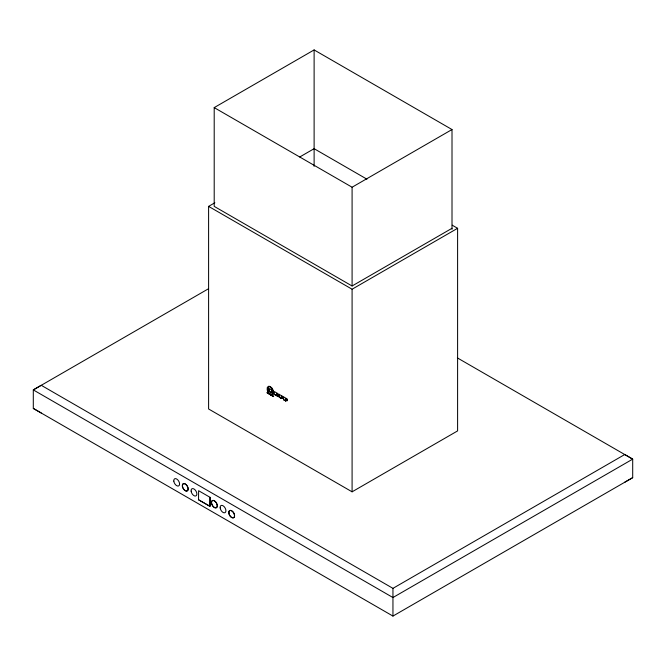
<?xml version="1.0" encoding="UTF-8"?>
<svg xmlns="http://www.w3.org/2000/svg" width="666" height="666" viewBox="0 0 666 666"><rect width="100%" height="100%" fill="white"/><g stroke="black" fill="none" stroke-linecap="round" stroke-linejoin="round"><path stroke-width="1" d="M267.332 387.853L267.466 387.445A5.22 3.014 60 0 0 267.466 390.476L268.997 393.381L268.157 392.157M267.399 387.487L268.157 386.555M267.982 387.512L267.749 387.87A4.587 2.647 60 0 0 267.749 390.534L268.698 392.432M272.968 393.464L272.527 394.089M273.06 394.247L273.318 393.847A5.22 3.014 60 0 0 273.451 391.383L273.135 390.251M272.802 393.781L272.019 394.43M452.006 228.296L352.089 285.989L214.202 206.377L214.202 107.609L314.119 49.925L452.006 129.537L452.006 229.279M452.222 225.191L457.6 228.296L457.6 430.902L352.089 491.816L208.6 408.982L208.6 206.377L214.86 202.764M299.717 157.001L314.119 148.684L366.949 179.187M214.202 107.609L352.089 187.221L452.006 129.537M208.4 288.811L33.3 389.901L33.3 408.433L392.948 616.075L632.7 477.655L632.7 459.132L624.766 454.512L392.948 588.353L41.234 385.289L33.3 389.901L392.948 597.544L632.7 459.132L457.367 357.9M208.6 206.377L352.089 289.219L457.6 228.296M272.619 393.315L269.58 391.558L268.614 389.152L269.505 391.6L272.544 393.356L272.619 390.542L272.103 390.326L272.103 392.349L271.204 389.727L268.248 388.02L268.173 390.834L268.689 391.05L268.173 390.834M267.257 392.374L267.257 392.915L270.196 394.613L267.183 392.957L267.183 392.424L268.997 393.381M272.619 390.542L272.544 393.356M269.597 393.639L269.955 393.931M271.786 394.996L273.593 396.57L270.504 394.871L270.754 394.314M270.504 394.871L273.593 396.57M274.292 394.372L277.972 396.412L274.292 394.372L274.367 391.558L277.972 393.639L277.905 394.23L276.54 393.448L277.972 394.189M277.972 395.304L276.54 394.555L277.905 395.346L277.972 394.747L276.615 393.964M273.593 396.037L273.518 396.611M277.905 396.453L277.972 395.854L276.615 395.071M281.393 398.385L279.146 397.086L279.146 394.314L279.146 397.086L281.318 398.426L281.393 397.277L281.318 398.426M281.318 397.319L282.759 398.06L281.318 396.212L282.759 396.953L282.759 396.395L279.071 394.355M281.318 396.761L281.393 396.162M282.759 396.395L282.759 396.953M282.759 397.502L282.684 398.101M283.566 399.725L285.889 400.982L283.566 399.725L283.641 396.911L287.246 398.992L287.179 399.592L285.814 398.801L287.246 400.1L287.179 400.699L285.814 399.908L285.814 401.024M285.814 398.801L287.179 399.592M285.814 399.908L287.179 400.699M198.535 499.766L210.04 506.318L210.04 497.311L198.61 490.709L198.535 499.766L209.957 506.368L210.04 497.311M624.766 482.209L632.7 477.655M268.39 386.43L268.806 386.305M272.086 394.389L271.387 394.522M271.903 395.03L272.319 394.896M268.739 386.347L269.572 386.347A4.146 2.398 60 0 1 271.137 387.337L271.978 388.128M271.786 394.472L271.037 394.472M269.255 386.854L269.672 386.863A3.646 2.106 60 0 1 271.037 387.737L271.462 388.045M271.112 394.43L270.504 394.264M33.3 408.433L41.234 412.978M281.318 396.212L282.684 396.994M281.393 397.277L282.759 398.06M271.037 387.737L272.894 390.842A4.587 2.647 60 0 1 272.894 393.506M269.255 393.29L269.672 393.598M271.528 387.729L273.376 391.425A5.22 3.014 60 0 1 273.243 393.889M271.711 388.478L272.527 389.843M272.244 388.661L272.835 389.727M268.423 391.974L267.815 390.492A4.587 2.647 60 0 1 267.824 387.828M267.807 391.65L267.266 389.951M272.802 390.293L272.968 390.8M392.948 588.353L392.948 616.075M352.089 187.221L352.089 285.93M352.089 289.219L352.089 491.816M314.119 49.925L314.119 166.35M276.615 393.406L276.54 394.006M276.615 394.513L276.54 395.113M270.571 394.222L270.571 394.83M270.196 394.006L270.13 394.655M268.689 389.111L268.614 391.092M228.846 512.887A4.096 2.364 60 0 0 233.475 517.773A4.096 2.364 60 0 0 232.825 511.655A4.096 2.364 60 0 0 228.846 512.887M228.763 512.928A4.096 2.364 60 0 0 233.4 517.823A4.096 2.364 60 0 0 232.742 511.704A4.096 2.364 60 0 0 228.763 512.928M191.109 491.1A4.096 2.364 60 0 0 195.746 495.995A4.096 2.364 60 0 0 195.088 489.868A4.096 2.364 60 0 0 191.109 491.1M173.809 481.11A4.096 2.364 60 0 0 178.446 486.005A4.096 2.364 60 0 0 177.789 479.886A4.096 2.364 60 0 0 173.809 481.11M211.547 502.897A4.096 2.364 60 0 0 216.184 507.792A4.096 2.364 60 0 0 215.526 501.665A4.096 2.364 60 0 0 211.547 502.897M182.417 486.08A4.096 2.364 60 0 0 187.054 490.975A4.096 2.364 60 0 0 186.405 484.856A4.096 2.364 60 0 0 182.417 486.08M220.155 507.867A4.096 2.364 60 0 0 224.792 512.762A4.096 2.364 60 0 0 224.134 506.635A4.096 2.364 60 0 0 220.155 507.867M182.342 486.13A4.096 2.364 60 0 0 186.98 491.025A4.096 2.364 60 0 0 186.322 484.898A4.096 2.364 60 0 0 182.342 486.13M211.463 502.947A4.096 2.364 60 0 0 216.1 507.833A4.096 2.364 60 0 0 215.443 501.714A4.096 2.364 60 0 0 211.463 502.947"/></g></svg>
